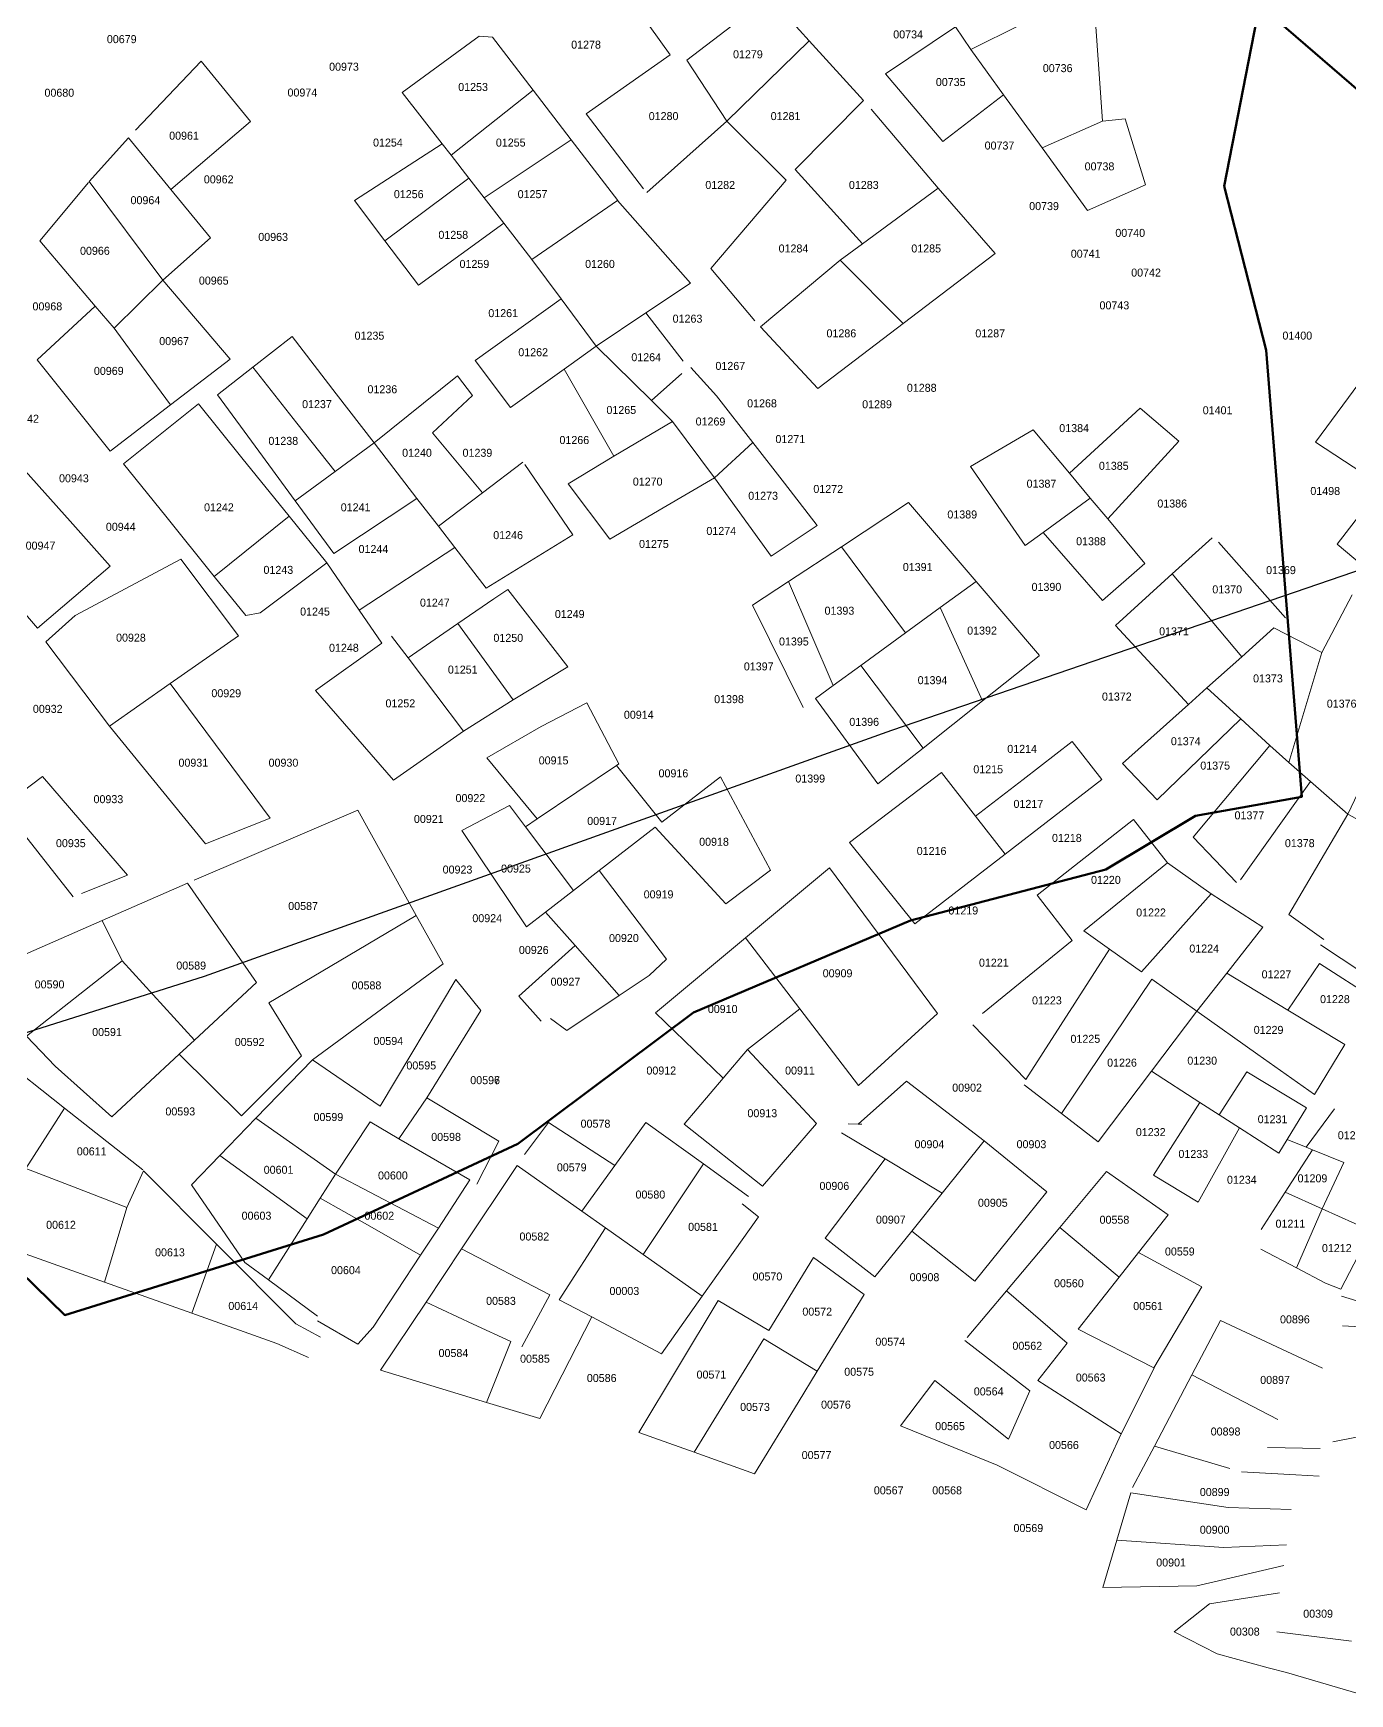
# Model space of a CAD drawing. Header units: metres. Extents: x 245232 to 248406, y 1633796 to 1637634.
# Drawn here: x 246083.6 to 246330.6, y 1634358.4 to 1634669.8 of the extents above; entities that cross this region are included whole.
import ezdxf
from ezdxf.enums import TextEntityAlignment as Align

# ---------------------------------------------------------------- set-up
doc = ezdxf.new("R2010")
doc.units = ezdxf.units.M
doc.header["$MEASUREMENT"] = 0
doc.layers.add('historique_numero_parcelle', color=7, linetype='Continuous')
doc.layers.add('limites_sections', color=7, linetype='Continuous')
doc.layers.add('Limites_Communes', color=7, linetype='Continuous', lineweight=211, plot=False)
doc.layers.add('LIMITES_PARCELLES', color=7, linetype='Continuous', lineweight=0, true_color=0xffffff)
doc.styles.add('Style-FANCY', font='FANCY.shx')

msp = doc.modelspace()

# ---------------------------------------------------------------- linework, layer by layer
at = {"layer": 'Limites_Communes', "color": 210, "lineweight": 80, "flags": 128}
msp.add_lwpolyline([(246351.387, 1634642.522), (246313.684, 1634675.066), (246307.052, 1634641.1), (246314.9, 1634610.38), (246321.576, 1634526.612), (246301.661, 1634523.022), (246284.833, 1634512.968), (246248.215, 1634503.443), (246207.469, 1634486.192), (246174.555, 1634461.533), (246138.047, 1634444.527), (246089.545, 1634429.436), (246044.675, 1634473.258), (246026.65, 1634503.993), (245985.976, 1634566.262), (245932.561, 1634508.099)], dxfattribs=at)
at = {"layer": 'limites_parcelles'}
for p, q in [((246203.117, 1634665.729), (246192.178, 1634680.963)), ((246282.494, 1634678.064), (246284.213, 1634653.326)), ((246221.768, 1634676.561), (246229.205, 1634668.37)), ((246259.508, 1634666.728), (246278.135, 1634676.041)), ((246214.671, 1634671.139), (246206.248, 1634664.704)), ((246243.516, 1634662.178), (246256.603, 1634670.962)), ((246259.508, 1634666.728), (246256.603, 1634670.962)), ((246152.866, 1634658.669), (246167.267, 1634669.201)), ((246167.267, 1634669.201), (246169.781, 1634669.069)), ((246169.781, 1634669.069), (246177.403, 1634659.131)), ((246229.205, 1634668.37), (246213.709, 1634653.274)), ((246239.374, 1634657.169), (246229.205, 1634668.37)), ((246102.841, 1634651.606), (246115.144, 1634664.571)), ((246115.144, 1634664.571), (246124.403, 1634653.241)), ((246187.381, 1634654.66), (246203.117, 1634665.729)), ((246206.248, 1634664.704), (246213.709, 1634653.274)), ((246265.663, 1634658.254), (246259.508, 1634666.728)), ((246254.226, 1634649.476), (246243.516, 1634662.178)), ((246160.359, 1634649.029), (246152.866, 1634658.669)), ((246162.002, 1634646.915), (246177.403, 1634659.131)), ((246177.403, 1634659.131), (246184.552, 1634649.808)), ((246265.663, 1634658.254), (246254.226, 1634649.476)), ((246272.915, 1634648.269), (246265.663, 1634658.254)), ((246226.568, 1634644.225), (246239.374, 1634657.169)), ((246240.822, 1634655.575), (246253.389, 1634640.758)), ((246124.403, 1634653.241), (246109.419, 1634640.502)), ((246198.091, 1634640.626), (246187.381, 1634654.66)), ((246213.709, 1634653.274), (246198.701, 1634639.904)), ((246224.88, 1634642.246), (246213.709, 1634653.274)), ((246284.213, 1634653.326), (246272.915, 1634648.269)), ((246284.213, 1634653.326), (246288.447, 1634653.723)), ((246288.447, 1634653.723), (246292.275, 1634641.355)), ((246094.103, 1634641.955), (246101.515, 1634650.142)), ((246101.515, 1634650.142), (246109.419, 1634640.502)), ((246143.913, 1634638.393), (246160.359, 1634649.029)), ((246162.002, 1634646.915), (246160.359, 1634649.029)), ((246168.201, 1634638.94), (246184.552, 1634649.808)), ((246184.552, 1634649.808), (246193.273, 1634638.438)), ((246165.363, 1634642.591), (246162.002, 1634646.915)), ((246281.416, 1634636.565), (246272.915, 1634648.269)), ((246149.599, 1634630.856), (246165.363, 1634642.591)), ((246168.201, 1634638.94), (246165.363, 1634642.591)), ((246239.184, 1634630.325), (246226.568, 1634644.225)), ((246084.844, 1634630.829), (246093.978, 1634641.816)), ((246107.928, 1634623.482), (246094.103, 1634641.955)), ((246109.419, 1634640.502), (246116.884, 1634631.397)), ((246210.738, 1634625.658), (246224.88, 1634642.246)), ((246239.184, 1634630.325), (246253.389, 1634640.758)), ((246253.389, 1634640.758), (246264.092, 1634628.482)), ((246292.275, 1634641.355), (246281.416, 1634636.565)), ((246149.599, 1634630.856), (246143.913, 1634638.393)), ((246171.898, 1634634.184), (246168.201, 1634638.94)), ((246193.23, 1634638.408), (246177.183, 1634627.384)), ((246193.273, 1634638.438), (246193.23, 1634638.408)), ((246193.23, 1634638.408), (246206.938, 1634622.937)), ((246171.898, 1634634.184), (246155.872, 1634622.542)), ((246177.183, 1634627.384), (246171.898, 1634634.184)), ((246095.252, 1634618.638), (246084.844, 1634630.829)), ((246116.884, 1634631.397), (246107.928, 1634623.482)), ((246155.872, 1634622.542), (246149.599, 1634630.856)), ((246234.981, 1634627.239), (246239.184, 1634630.325)), ((246182.677, 1634619.959), (246177.183, 1634627.384)), ((246220.036, 1634614.761), (246234.981, 1634627.239)), ((246246.814, 1634615.347), (246234.981, 1634627.239)), ((246264.092, 1634628.482), (246246.814, 1634615.347)), ((246218.993, 1634615.887), (246210.738, 1634625.658)), ((246107.928, 1634623.482), (246098.8, 1634614.486)), ((246107.928, 1634623.482), (246120.591, 1634608.692)), ((246206.938, 1634622.937), (246198.558, 1634617.344)), ((246084.343, 1634608.562), (246095.252, 1634618.638)), ((246098.8, 1634614.486), (246095.252, 1634618.638)), ((246166.53, 1634608.416), (246182.677, 1634619.959)), ((246189.222, 1634611.112), (246182.677, 1634619.959)), ((246102.217, 1634609.839), (246098.8, 1634614.486)), ((246198.558, 1634617.344), (246189.222, 1634611.112)), ((246198.558, 1634617.344), (246205.524, 1634608.318)), ((246230.779, 1634603.158), (246220.036, 1634614.761)), ((246246.814, 1634615.347), (246239.18, 1634609.545)), ((246124.792, 1634607.17), (246132.17, 1634612.948)), ((246132.17, 1634612.948), (246140.46, 1634602.2)), ((246090.878, 1634600.403), (246084.343, 1634608.562)), ((246109.385, 1634600.091), (246102.217, 1634609.839)), ((246120.591, 1634608.692), (246109.385, 1634600.091)), ((246173.185, 1634599.597), (246166.53, 1634608.416)), ((246189.222, 1634611.112), (246184.113, 1634607.444)), ((246189.222, 1634611.112), (246199.579, 1634600.891)), ((246239.18, 1634609.545), (246230.779, 1634603.158)), ((246118.187, 1634601.997), (246124.792, 1634607.17)), ((246133.073, 1634596.698), (246124.792, 1634607.17)), ((246147.574, 1634592.977), (246163.218, 1634605.522)), ((246163.218, 1634605.522), (246166.016, 1634601.846)), ((246183.221, 1634606.803), (246173.185, 1634599.597)), ((246184.113, 1634607.444), (246183.221, 1634606.803)), ((246192.529, 1634590.475), (246183.221, 1634606.803)), ((246205.292, 1634605.973), (246199.579, 1634600.891)), ((246206.976, 1634607.132), (246211.8, 1634601.788)), ((246324.162, 1634593.082), (246333.377, 1634605.552)), ((246125.959, 1634591.399), (246118.187, 1634601.997)), ((246140.46, 1634602.2), (246147.574, 1634592.977)), ((246098.079, 1634591.413), (246090.878, 1634600.403)), ((246109.385, 1634600.091), (246098.079, 1634591.413)), ((246100.592, 1634589.032), (246114.615, 1634600.277)), ((246114.615, 1634600.277), (246122.776, 1634590.188)), ((246166.016, 1634601.846), (246158.494, 1634594.849)), ((246199.579, 1634600.891), (246203.567, 1634596.955)), ((246211.8, 1634601.788), (246218.616, 1634593.027)), ((246278.017, 1634587.29), (246291.248, 1634599.466)), ((246291.248, 1634599.466), (246298.507, 1634593.268)), ((246140.257, 1634587.613), (246133.073, 1634596.698)), ((246192.529, 1634590.475), (246203.567, 1634596.955)), ((246203.567, 1634596.955), (246211.447, 1634586.427)), ((246147.574, 1634592.977), (246140.257, 1634587.613)), ((246155.595, 1634582.576), (246147.574, 1634592.977)), ((246158.494, 1634594.849), (246167.912, 1634583.619)), ((246211.447, 1634586.427), (246218.616, 1634593.027)), ((246218.616, 1634593.027), (246224.53, 1634585.423)), ((246259.42, 1634588.53), (246271.228, 1634595.418)), ((246271.228, 1634595.418), (246278.017, 1634587.29)), ((246298.507, 1634593.268), (246285.181, 1634578.712)), ((246336.641, 1634584.939), (246324.162, 1634593.082)), ((246122.776, 1634590.188), (246131.641, 1634579.228)), ((246132.764, 1634582.119), (246125.959, 1634591.399)), ((246183.996, 1634585.268), (246192.529, 1634590.475)), ((246082.119, 1634587.709), (246090.534, 1634578.273)), ((246108.497, 1634579.208), (246100.592, 1634589.032)), ((246132.764, 1634582.119), (246140.257, 1634587.613)), ((246167.912, 1634583.619), (246175.495, 1634589.387)), ((246175.866, 1634588.9), (246184.864, 1634575.718)), ((246211.447, 1634586.427), (246201.799, 1634580.766)), ((246222.027, 1634571.718), (246211.447, 1634586.427)), ((246269.7, 1634573.711), (246259.42, 1634588.53)), ((246281.919, 1634582.619), (246278.017, 1634587.29)), ((246159.642, 1634577.33), (246167.912, 1634583.619)), ((246191.814, 1634574.907), (246183.996, 1634585.268)), ((246224.53, 1634585.423), (246230.701, 1634577.491)), ((246328.252, 1634573.976), (246336.641, 1634584.939)), ((246140.015, 1634572.231), (246132.764, 1634582.119)), ((246155.595, 1634582.576), (246140.015, 1634572.231)), ((246159.642, 1634577.33), (246155.595, 1634582.576)), ((246201.799, 1634580.766), (246191.814, 1634574.907)), ((246235.246, 1634573.501), (246247.838, 1634581.774)), ((246247.838, 1634581.774), (246260.485, 1634566.992)), ((246281.919, 1634582.619), (246273.087, 1634576.18)), ((246285.181, 1634578.712), (246281.919, 1634582.619)), ((246090.534, 1634578.273), (246098.036, 1634569.86)), ((246117.562, 1634567.943), (246108.497, 1634579.208)), ((246117.562, 1634567.943), (246131.641, 1634579.228)), ((246131.641, 1634579.228), (246138.692, 1634570.511)), ((246162.719, 1634573.34), (246159.642, 1634577.33)), ((246230.701, 1634577.491), (246222.027, 1634571.718)), ((246285.181, 1634578.712), (246292.167, 1634570.349)), ((246084.45, 1634558.227), (246068.658, 1634576.63)), ((246184.864, 1634575.718), (246168.584, 1634565.736)), ((246273.087, 1634576.18), (246269.7, 1634573.711)), ((246284.234, 1634563.429), (246273.087, 1634576.18)), ((246297.288, 1634568.403), (246304.772, 1634575.194)), ((246305.936, 1634574.348), (246318.525, 1634560.201)), ((246340.013, 1634564.083), (246328.252, 1634573.976)), ((246091.508, 1634560.589), (246111.301, 1634571.189)), ((246111.301, 1634571.189), (246122.136, 1634556.775)), ((246144.757, 1634561.636), (246162.719, 1634573.34)), ((246168.584, 1634565.736), (246162.719, 1634573.34)), ((246225.302, 1634566.968), (246235.246, 1634573.501)), ((246247.228, 1634557.328), (246235.246, 1634573.501)), ((246098.036, 1634569.86), (246084.45, 1634558.227)), ((246123.479, 1634560.589), (246117.562, 1634567.943)), ((246138.692, 1634570.511), (246126.215, 1634561.106)), ((246144.757, 1634561.636), (246138.692, 1634570.511)), ((246292.167, 1634570.349), (246284.234, 1634563.429)), ((246286.662, 1634558.759), (246297.288, 1634568.403)), ((246297.288, 1634568.403), (246310.344, 1634552.887)), ((246170.039, 1634563.752), (246172.685, 1634565.472)), ((246172.685, 1634565.472), (246183.926, 1634551.006)), ((246218.547, 1634562.53), (246225.302, 1634566.968)), ((246233.693, 1634547.46), (246225.302, 1634566.968)), ((246260.485, 1634566.992), (246253.781, 1634562.105)), ((246260.485, 1634566.992), (246272.38, 1634553.089)), ((246149.001, 1634555.425), (246144.757, 1634561.636)), ((246163.292, 1634559.122), (246170.039, 1634563.752)), ((246228.037, 1634543.337), (246218.547, 1634562.53)), ((246253.781, 1634562.105), (246247.228, 1634557.328)), ((246261.725, 1634544.627), (246253.781, 1634562.105)), ((246325.331, 1634553.697), (246331.018, 1634564.505)), ((246086.022, 1634555.649), (246091.508, 1634560.589)), ((246126.215, 1634561.106), (246123.479, 1634560.589)), ((246163.292, 1634559.122), (246153.948, 1634552.67)), ((246173.65, 1634544.808), (246163.292, 1634559.122)), ((246300.339, 1634543.942), (246286.662, 1634558.759)), ((246097.909, 1634539.886), (246086.022, 1634555.649)), ((246122.136, 1634556.775), (246109.315, 1634547.837)), ((246136.576, 1634546.566), (246149.001, 1634555.425)), ((246153.948, 1634552.67), (246150.863, 1634556.753)), ((246247.228, 1634557.328), (246238.865, 1634551.231)), ((246310.344, 1634552.887), (246316.362, 1634558.267)), ((246316.362, 1634558.267), (246325.331, 1634553.697)), ((246164.357, 1634538.893), (246153.948, 1634552.67)), ((246272.334, 1634553.049), (246261.725, 1634544.627)), ((246310.344, 1634552.887), (246303.786, 1634547.024)), ((246325.331, 1634553.697), (246319.14, 1634533.059)), ((246183.926, 1634551.006), (246173.659, 1634544.795)), ((246238.865, 1634551.231), (246233.693, 1634547.46)), ((246250.56, 1634535.763), (246238.865, 1634551.231)), ((246097.909, 1634539.886), (246109.315, 1634547.837)), ((246109.315, 1634547.837), (246119.444, 1634534.237)), ((246151.232, 1634529.763), (246136.576, 1634546.566)), ((246230.382, 1634545.047), (246233.693, 1634547.46)), ((246303.786, 1634547.024), (246300.339, 1634543.942)), ((246310.16, 1634541.227), (246303.786, 1634547.024)), ((246173.65, 1634544.808), (246164.357, 1634538.893)), ((246173.659, 1634544.795), (246173.65, 1634544.808)), ((246178.935, 1634539.819), (246187.465, 1634544.261)), ((246187.465, 1634544.261), (246193.468, 1634532.82)), ((246242.087, 1634529.036), (246230.382, 1634545.047)), ((246261.725, 1634544.627), (246250.56, 1634535.763)), ((246287.944, 1634532.861), (246300.339, 1634543.942)), ((246115.959, 1634517.783), (246097.909, 1634539.886)), ((246168.694, 1634533.911), (246178.935, 1634539.819)), ((246310.16, 1634541.227), (246294.489, 1634526.024)), ((246315.625, 1634536.257), (246310.16, 1634541.227)), ((246164.357, 1634538.893), (246151.232, 1634529.763)), ((246269.337, 1634529.883), (246278.531, 1634536.954)), ((246278.531, 1634536.954), (246284.092, 1634529.888)), ((246119.444, 1634534.237), (246128.081, 1634522.638)), ((246178.151, 1634522.487), (246168.694, 1634533.911)), ((246250.56, 1634535.763), (246242.087, 1634529.036)), ((246301.188, 1634519.027), (246315.625, 1634536.257)), ((246319.14, 1634533.059), (246315.625, 1634536.257)), ((246077.882, 1634524.74), (246085.389, 1634530.417)), ((246085.389, 1634530.417), (246101.321, 1634511.92)), ((246178.151, 1634522.487), (246193.016, 1634532.515)), ((246193.468, 1634532.82), (246193.016, 1634532.515)), ((246193.016, 1634532.515), (246201.575, 1634521.885)), ((246201.575, 1634521.885), (246212.557, 1634530.378)), ((246212.557, 1634530.378), (246221.93, 1634512.832)), ((246236.721, 1634518.044), (246253.988, 1634531.188)), ((246253.988, 1634531.188), (246260.376, 1634522.992)), ((246294.489, 1634526.024), (246287.944, 1634532.861)), ((246319.14, 1634533.059), (246323.211, 1634529.511)), ((246260.376, 1634522.992), (246269.337, 1634529.883)), ((246284.092, 1634529.888), (246265.928, 1634515.87)), ((246323.211, 1634529.511), (246310.063, 1634511.059)), ((246330.252, 1634523.375), (246323.211, 1634529.511)), ((246333.384, 1634529.899), (246330.252, 1634523.375)), ((246091.126, 1634507.864), (246077.882, 1634524.74)), ((246113.839, 1634510.972), (246144.513, 1634524.116)), ((246144.513, 1634524.116), (246155.48, 1634504.357)), ((246164.053, 1634520.306), (246172.94, 1634524.961)), ((246172.94, 1634524.961), (246175.945, 1634520.999)), ((246128.081, 1634522.638), (246115.959, 1634517.783)), ((246175.945, 1634520.999), (246178.151, 1634522.487)), ((246175.945, 1634520.999), (246184.998, 1634509.066)), ((246260.376, 1634522.992), (246265.928, 1634515.87)), ((246271.938, 1634508.158), (246290.019, 1634522.357)), ((246290.019, 1634522.357), (246296.411, 1634514.234)), ((246319.153, 1634504.549), (246330.252, 1634523.375)), ((246330.252, 1634523.375), (246347.637, 1634513.843)), ((246176.178, 1634502.245), (246164.053, 1634520.306)), ((246200.319, 1634520.914), (246189.816, 1634512.792)), ((246213.562, 1634506.521), (246200.319, 1634520.914)), ((246248.997, 1634502.804), (246236.721, 1634518.044)), ((246309.322, 1634510.53), (246301.188, 1634519.027)), ((246265.928, 1634515.87), (246248.997, 1634502.804)), ((246101.321, 1634511.92), (246092.699, 1634508.466)), ((246184.998, 1634509.066), (246189.816, 1634512.792)), ((246189.816, 1634512.792), (246202.432, 1634496.142)), ((246221.93, 1634512.832), (246213.562, 1634506.521)), ((246217.261, 1634500.172), (246233.016, 1634513.282)), ((246233.016, 1634513.282), (246243.391, 1634499.267)), ((246296.411, 1634514.234), (246280.718, 1634501.46)), ((246296.411, 1634514.234), (246304.56, 1634508.413)), ((246096.566, 1634503.414), (246112.563, 1634510.414)), ((246112.563, 1634510.414), (246125.486, 1634491.77)), ((246179.745, 1634505.004), (246184.998, 1634509.066)), ((246278.541, 1634499.687), (246271.938, 1634508.158)), ((246291.504, 1634493.808), (246304.56, 1634508.413)), ((246304.56, 1634508.413), (246314.279, 1634502.18)), ((246082.204, 1634497.129), (246096.566, 1634503.414)), ((246096.566, 1634503.414), (246100.316, 1634495.885)), ((246155.48, 1634504.357), (246142.714, 1634496.795)), ((246160.52, 1634495.277), (246155.48, 1634504.357)), ((246179.745, 1634505.004), (246176.178, 1634502.245)), ((246185.295, 1634498.73), (246179.745, 1634505.004)), ((246325.727, 1634499.841), (246319.153, 1634504.549)), ((246200.351, 1634486.101), (246217.261, 1634500.172)), ((246217.261, 1634500.172), (246227.438, 1634486.849)), ((246243.391, 1634499.267), (246253.231, 1634485.977)), ((246261.697, 1634485.977), (246278.541, 1634499.687)), ((246280.718, 1634501.46), (246285.503, 1634498.065)), ((246314.279, 1634502.18), (246307.518, 1634493.568)), ((246142.714, 1634496.795), (246127.826, 1634487.976)), ((246174.741, 1634489.246), (246185.295, 1634498.73)), ((246185.295, 1634498.73), (246193.566, 1634489.38)), ((246202.432, 1634496.142), (246199.176, 1634493.12)), ((246285.503, 1634498.065), (246269.846, 1634473.594)), ((246285.503, 1634498.065), (246291.504, 1634493.808)), ((246336.945, 1634491.057), (246325.092, 1634498.888)), ((246082.337, 1634481.718), (246100.316, 1634495.885)), ((246100.316, 1634495.885), (246113.872, 1634481.013)), ((246148.028, 1634486.111), (246160.52, 1634495.277)), ((246199.176, 1634493.12), (246193.566, 1634489.38)), ((246307.518, 1634493.568), (246301.91, 1634486.426)), ((246307.518, 1634493.568), (246318.985, 1634486.616)), ((246318.985, 1634486.616), (246324.894, 1634495.371)), ((246324.894, 1634495.371), (246335.252, 1634488.728)), ((246125.486, 1634491.77), (246113.872, 1634481.013)), ((246148.735, 1634468.58), (246162.872, 1634492.376)), ((246162.872, 1634492.376), (246167.614, 1634486.526)), ((246276.513, 1634467.257), (246293.43, 1634492.442)), ((246293.43, 1634492.442), (246301.91, 1634486.426)), ((246127.826, 1634487.976), (246133.93, 1634478.079)), ((246178.935, 1634484.521), (246174.741, 1634489.246)), ((246193.566, 1634489.38), (246183.698, 1634482.802)), ((246227.438, 1634486.849), (246217.632, 1634479.216)), ((246238.413, 1634472.479), (246227.438, 1634486.849)), ((246136.035, 1634477.311), (246148.028, 1634486.111)), ((246167.614, 1634486.526), (246157.466, 1634470.168)), ((246183.698, 1634482.802), (246180.655, 1634485.05)), ((246213.08, 1634473.862), (246200.351, 1634486.101)), ((246253.231, 1634485.977), (246238.413, 1634472.479)), ((246269.846, 1634473.594), (246259.898, 1634483.86)), ((246293.38, 1634475.152), (246301.91, 1634486.426)), ((246313.367, 1634478.299), (246301.91, 1634486.426)), ((246318.985, 1634486.616), (246329.642, 1634480.156)), ((246087.76, 1634476.094), (246082.337, 1634481.718)), ((246113.872, 1634481.013), (246111.024, 1634478.375)), ((246076.383, 1634478.608), (246089.495, 1634468.243)), ((246111.024, 1634478.375), (246098.352, 1634466.639)), ((246122.701, 1634466.785), (246111.024, 1634478.375)), ((246133.93, 1634478.079), (246122.701, 1634466.785)), ((246217.632, 1634479.216), (246213.08, 1634473.862)), ((246217.632, 1634479.216), (246230.58, 1634465.344)), ((246323.948, 1634470.793), (246313.367, 1634478.299)), ((246329.642, 1634480.156), (246323.948, 1634470.793)), ((246098.352, 1634466.639), (246087.76, 1634476.094)), ((246125.385, 1634466.334), (246136.035, 1634477.311)), ((246136.035, 1634477.311), (246148.735, 1634468.58)), ((246293.38, 1634475.152), (246283.393, 1634461.952)), ((246302.464, 1634469.319), (246293.38, 1634475.152)), ((246306.085, 1634466.993), (246311.265, 1634475.035)), ((246311.265, 1634475.035), (246322.442, 1634468.315)), ((246205.748, 1634465.239), (246213.08, 1634473.862)), ((246238.351, 1634465.262), (246247.41, 1634473.303)), ((246247.41, 1634473.303), (246261.99, 1634462.098)), ((246276.513, 1634467.257), (246269.529, 1634472.641)), ((246082.252, 1634456.93), (246089.495, 1634468.243)), ((246089.495, 1634468.243), (246104.164, 1634456.647)), ((246152.232, 1634462.513), (246157.466, 1634470.168)), ((246157.466, 1634470.168), (246170.95, 1634462.077)), ((246293.791, 1634455.662), (246302.464, 1634469.319)), ((246306.085, 1634466.993), (246302.464, 1634469.319)), ((246322.442, 1634468.315), (246318.818, 1634462.357)), ((246322.434, 1634460.895), (246327.716, 1634468.12)), ((246118.648, 1634459.39), (246125.385, 1634466.334)), ((246140.321, 1634455.88), (246125.385, 1634466.334)), ((246140.321, 1634455.88), (246146.801, 1634465.661)), ((246146.801, 1634465.661), (246152.232, 1634462.513)), ((246175.76, 1634459.518), (246180.262, 1634465.549)), ((246180.262, 1634465.549), (246192.709, 1634457.473)), ((246192.709, 1634457.473), (246198.521, 1634465.571)), ((246198.521, 1634465.571), (246209.342, 1634457.768)), ((246220.422, 1634453.591), (246205.748, 1634465.239)), ((246230.58, 1634465.344), (246220.422, 1634453.591)), ((246236.51, 1634465.282), (246238.351, 1634465.262)), ((246238.351, 1634465.262), (246239.054, 1634465.255)), ((246283.393, 1634461.952), (246276.513, 1634467.257)), ((246306.085, 1634466.993), (246309.919, 1634464.532)), ((246152.232, 1634462.513), (246165.547, 1634454.795)), ((246170.95, 1634462.077), (246166.87, 1634454.002)), ((246243.413, 1634458.731), (246235.255, 1634463.614)), ((246261.99, 1634462.098), (246254.131, 1634452.316)), ((246261.99, 1634462.098), (246273.756, 1634452.53)), ((246309.919, 1634464.532), (246302.151, 1634450.605)), ((246317.27, 1634459.811), (246309.919, 1634464.532)), ((246318.818, 1634462.357), (246317.27, 1634459.811)), ((246318.818, 1634462.357), (246322.434, 1634460.895)), ((246113.292, 1634453.869), (246118.648, 1634459.39)), ((246118.648, 1634459.39), (246135.015, 1634447.516)), ((246232.196, 1634443.887), (246243.413, 1634458.731)), ((246254.131, 1634452.316), (246243.413, 1634458.731)), ((246318.473, 1634452.467), (246323.607, 1634460.421)), ((246322.434, 1634460.895), (246323.607, 1634460.421)), ((246323.607, 1634460.421), (246329.484, 1634458.045)), ((246091.968, 1634453.193), (246082.252, 1634456.93)), ((246101.215, 1634449.636), (246104.327, 1634456.483)), ((246104.327, 1634456.483), (246118.035, 1634442.713)), ((246137.446, 1634451.349), (246140.321, 1634455.88)), ((246140.321, 1634455.88), (246159.629, 1634445.766)), ((246163.963, 1634441.845), (246174.403, 1634457.485)), ((246174.403, 1634457.485), (246186.559, 1634448.904)), ((246186.559, 1634448.904), (246192.709, 1634457.473)), ((246198.032, 1634440.805), (246209.342, 1634457.768)), ((246209.342, 1634457.768), (246217.776, 1634451.686)), ((246276.175, 1634445.862), (246284.981, 1634456.343)), ((246284.981, 1634456.343), (246296.501, 1634448.211)), ((246302.151, 1634450.605), (246293.791, 1634455.662)), ((246329.484, 1634458.045), (246325.442, 1634449.352)), ((246101.215, 1634449.636), (246091.968, 1634453.193)), ((246123.346, 1634439.317), (246113.292, 1634453.869)), ((246165.547, 1634454.795), (246159.629, 1634445.766)), ((246273.756, 1634452.53), (246266.5, 1634443.535)), ((246313.958, 1634445.471), (246318.473, 1634452.467)), ((246318.473, 1634452.467), (246325.442, 1634449.352)), ((246101.215, 1634449.636), (246097, 1634435.632)), ((246135.015, 1634447.516), (246137.446, 1634451.349)), ((246146.321, 1634446.335), (246137.446, 1634451.349)), ((246216.612, 1634450.311), (246219.689, 1634447.834)), ((246248.417, 1634445.203), (246254.131, 1634452.316)), ((246325.442, 1634449.352), (246320.578, 1634438.298)), ((246334.614, 1634445.252), (246325.442, 1634449.352)), ((246127.752, 1634436.067), (246135.015, 1634447.516)), ((246156.305, 1634440.695), (246146.321, 1634446.335)), ((246190.999, 1634445.77), (246186.559, 1634448.904)), ((246219.689, 1634447.834), (246209.14, 1634432.963)), ((246296.501, 1634448.211), (246290.976, 1634441.194)), ((246159.629, 1634445.766), (246156.305, 1634440.695)), ((246190.999, 1634445.77), (246182.263, 1634432.323)), ((246198.032, 1634440.805), (246190.999, 1634445.77)), ((246241.524, 1634436.624), (246232.196, 1634443.887)), ((246248.417, 1634445.203), (246241.524, 1634436.624)), ((246260.279, 1634435.821), (246248.417, 1634445.203)), ((246266.5, 1634443.535), (246260.279, 1634435.821)), ((246266.18, 1634433.966), (246276.175, 1634445.862)), ((246287.33, 1634436.563), (246276.175, 1634445.862)), ((246334.614, 1634445.252), (246328.907, 1634434.279)), ((246086.484, 1634439.385), (246077.741, 1634442.505)), ((246113.387, 1634429.783), (246118.035, 1634442.713)), ((246118.035, 1634442.713), (246132.871, 1634427.808)), ((246156.305, 1634440.695), (246147.423, 1634427.146)), ((246157.316, 1634431.888), (246163.963, 1634441.845)), ((246180.533, 1634433.223), (246163.963, 1634441.845)), ((246209.14, 1634432.963), (246198.032, 1634440.805)), ((246221.644, 1634426.574), (246230.017, 1634440.214)), ((246230.017, 1634440.214), (246239.497, 1634433.308)), ((246290.976, 1634441.194), (246287.33, 1634436.563)), ((246290.976, 1634441.194), (246302.817, 1634434.76)), ((246320.578, 1634438.298), (246313.878, 1634441.794)), ((246097, 1634435.632), (246086.484, 1634439.385)), ((246127.752, 1634436.067), (246123.346, 1634439.317)), ((246326.049, 1634435.444), (246320.578, 1634438.298)), ((246113.387, 1634429.783), (246097, 1634435.632)), ((246136.972, 1634429.263), (246127.752, 1634436.067)), ((246258.84, 1634425.228), (246266.18, 1634433.966)), ((246266.18, 1634433.966), (246277.573, 1634424.17)), ((246287.33, 1634436.563), (246279.62, 1634426.771)), ((246302.817, 1634434.76), (246293.811, 1634419.543)), ((246328.907, 1634434.279), (246326.049, 1634435.444)), ((246148.773, 1634419.09), (246157.316, 1634431.888)), ((246166.165, 1634427.762), (246157.316, 1634431.888)), ((246175.278, 1634423.512), (246180.533, 1634433.223)), ((246182.263, 1634432.323), (246188.387, 1634429.099)), ((246197.245, 1634407.448), (246212.115, 1634432.143)), ((246209.14, 1634432.963), (246201.503, 1634422.196)), ((246212.115, 1634432.143), (246221.644, 1634426.574)), ((246239.497, 1634433.308), (246230.713, 1634418.935)), ((246335.574, 1634430.999), (246329.025, 1634433.004)), ((246129.299, 1634424.104), (246113.387, 1634429.783)), ((246132.871, 1634427.808), (246137.502, 1634425.294)), ((246144.513, 1634423.971), (246136.972, 1634428.337)), ((246173.192, 1634424.485), (246166.165, 1634427.762)), ((246188.387, 1634429.099), (246178.677, 1634410.035)), ((246201.503, 1634422.196), (246188.387, 1634429.099)), ((246300.985, 1634418.238), (246306.348, 1634428.407)), ((246306.348, 1634428.407), (246325.503, 1634419.504)), ((246147.423, 1634427.146), (246144.513, 1634423.971)), ((246168.65, 1634413.071), (246173.192, 1634424.485)), ((246207.624, 1634403.735), (246220.654, 1634424.962)), ((246220.654, 1634424.962), (246230.713, 1634418.935)), ((246270.562, 1634415.266), (246258.403, 1634424.65)), ((246279.62, 1634426.771), (246293.811, 1634419.543)), ((246329.211, 1634427.427), (246334.807, 1634427.091)), ((246135.253, 1634421.458), (246129.299, 1634424.104)), ((246277.573, 1634424.17), (246272.079, 1634417.193)), ((246159.655, 1634415.795), (246148.773, 1634419.09)), ((246230.713, 1634418.935), (246227.135, 1634413.08)), ((246293.87, 1634419.513), (246287.695, 1634407.161)), ((246293.811, 1634419.543), (246293.87, 1634419.513)), ((246293.939, 1634404.877), (246300.985, 1634418.238)), ((246317.076, 1634409.869), (246300.985, 1634418.238)), ((246168.65, 1634413.071), (246159.655, 1634415.795)), ((246246.339, 1634408.673), (246252.78, 1634417.203)), ((246252.78, 1634417.203), (246266.559, 1634406.176)), ((246266.559, 1634406.176), (246270.562, 1634415.266)), ((246272.079, 1634417.193), (246287.695, 1634407.161)), ((246178.677, 1634410.035), (246168.65, 1634413.071)), ((246227.135, 1634413.08), (246218.947, 1634399.684)), ((246207.624, 1634403.735), (246197.245, 1634407.448)), ((246252.921, 1634405.998), (246246.339, 1634408.673)), ((246264.423, 1634401.324), (246252.921, 1634405.998)), ((246287.697, 1634407.16), (246281.112, 1634392.936)), ((246287.695, 1634407.161), (246287.697, 1634407.16)), ((246342.198, 1634408.572), (246327.419, 1634405.671)), ((246218.947, 1634399.684), (246207.624, 1634403.735)), ((246289.841, 1634397.105), (246293.939, 1634404.877)), ((246308.121, 1634400.659), (246293.939, 1634404.877)), ((246325.017, 1634404.406), (246315.171, 1634404.63)), ((246281.112, 1634392.936), (246264.423, 1634401.324)), ((246320.478, 1634399.478), (246310.25, 1634400.026)), ((246324.834, 1634399.245), (246320.478, 1634399.478)), ((246286.922, 1634387.265), (246289.541, 1634396.093)), ((246289.541, 1634396.093), (246307.795, 1634393.362)), ((246307.795, 1634393.362), (246319.613, 1634392.978)), ((246284.285, 1634378.373), (246286.922, 1634387.265)), ((246306.978, 1634385.867), (246286.922, 1634387.265)), ((246318.729, 1634386.343), (246306.978, 1634385.867)), ((246318.218, 1634382.508), (246305.151, 1634379.45)), ((246301.906, 1634378.69), (246284.285, 1634378.373)), ((246305.151, 1634379.45), (246301.906, 1634378.69)), ((246297.654, 1634370.023), (246304.269, 1634375.314)), ((246304.269, 1634375.314), (246317.427, 1634377.357)), ((246305.698, 1634365.895), (246297.654, 1634370.023)), ((246316.917, 1634370.023), (246330.887, 1634368.276)), ((246315.296, 1634363.32), (246305.698, 1634365.895)), ((246318.715, 1634362.403), (246315.296, 1634363.32)), ((246329.331, 1634359.317), (246318.715, 1634362.403)), ((246332.368, 1634358.434), (246329.331, 1634359.317))]:
    msp.add_line(p, q, dxfattribs=at)
at = {"layer": 'limites_sections', "flags": 128}
msp.add_lwpolyline([(246784.729, 1634903.067), (246991.766, 1634872.64), (246999.571, 1634870.253), (247040.85, 1634805.47), (247038.303, 1634801.958), (247032.605, 1634798.171), (247024.941, 1634793.078), (247023.497, 1634792.119), (247016.734, 1634787.625), (247004.114, 1634784.857), (246959.999, 1634775.181), (246935.492, 1634769.805), (246636.542, 1634671.085), (246589.094, 1634657.057), (246244.606, 1634539.052), (246115.696, 1634492.938), (246033.997, 1634467.086), (246033.997, 1634467.086), (246024.022, 1634473.913), (245986.649, 1634482.777), (245971.964, 1634485.396), (245957.986, 1634495.105), (245980.659, 1634459.522), (245859.63, 1634496.913)], dxfattribs=at)

# ---------------------------------------------------------------- texts
at = {"layer": 'historique_numero_parcelle', "style": 'Style-FANCY'}
for s, p in [('00679', (246100.23, 1634668.674)), ('01278', (246187.329, 1634667.643)), ('00734', (246247.743, 1634669.563)), ('00973', (246141.92, 1634663.503)), ('01279', (246217.691, 1634665.836)), ('00735', (246255.732, 1634660.631)), ('00736', (246275.796, 1634663.236)), ('00680', (246088.525, 1634658.626)), ('00974', (246134.117, 1634658.666)), ('01253', (246166.14, 1634659.704)), ('01280', (246201.873, 1634654.246)), ('01281', (246224.751, 1634654.246)), ('00961', (246111.916, 1634650.572)), ('01254', (246150.163, 1634649.284)), ('01255', (246173.199, 1634649.284)), ('00737', (246264.882, 1634648.723)), ('00738', (246283.646, 1634644.816)), ('00962', (246118.418, 1634642.384)), ('00964', (246104.67, 1634638.477)), ('01256', (246154.064, 1634639.609)), ('01257', (246177.287, 1634639.609)), ('01282', (246212.49, 1634641.335)), ('01283', (246239.428, 1634641.335)), ('00739', (246273.242, 1634637.373)), ('00740', (246289.405, 1634632.349)), ('00963', (246128.636, 1634631.592)), ('01258', (246162.424, 1634631.98)), ('01284', (246226.237, 1634629.426)), ('01285', (246251.132, 1634629.426)), ('00966', (246095.196, 1634628.988)), ('01259', (246166.386, 1634626.527)), ('01260', (246189.939, 1634626.527)), ('00741', (246281.045, 1634628.441)), ('00965', (246117.489, 1634623.405)), ('00742', (246292.377, 1634624.906)), ('00968', (246086.278, 1634618.568)), ('01261', (246171.785, 1634617.307)), ('00743', (246286.432, 1634618.766)), ('01263', (246206.36, 1634616.264)), ('00967', (246110.058, 1634612.055)), ('01235', (246146.699, 1634613.077)), ('01286', (246235.221, 1634613.511)), ('01287', (246263.141, 1634613.511)), ('01400', (246320.75, 1634613.09)), ('01262', (246177.412, 1634609.971)), ('01264', (246198.611, 1634609.034)), ('01267', (246214.389, 1634607.406)), ('00969', (246097.797, 1634606.473)), ('01236', (246149.115, 1634603.029)), ('01288', (246250.296, 1634603.303)), ('01237', (246136.853, 1634600.238)), ('01265', (246193.94, 1634599.145)), ('01268', (246220.334, 1634600.388)), ('01289', (246241.909, 1634600.22)), ('01401', (246305.795, 1634599.089)), ('00942', (246081.916, 1634597.5)), ('01269', (246210.673, 1634596.986)), ('01384', (246278.888, 1634595.745)), ('01238', (246130.536, 1634593.353)), ('01266', (246185.128, 1634593.51)), ('01271', (246225.642, 1634593.69)), ('01240', (246155.617, 1634591.12)), ('01239', (246166.95, 1634591.12)), ('01385', (246286.32, 1634588.675)), ('00943', (246091.259, 1634586.336)), ('01270', (246198.889, 1634585.715)), ('01273', (246220.546, 1634583.057)), ('01272', (246232.755, 1634584.333)), ('01387', (246272.758, 1634585.325)), ('01498', (246325.985, 1634583.953)), ('01242', (246118.461, 1634580.887)), ('01241', (246144.099, 1634580.887)), ('01389', (246257.895, 1634579.557)), ('01386', (246297.281, 1634581.604)), ('00944', (246100.043, 1634577.245)), ('01274', (246212.69, 1634576.465)), ('00947', (246084.995, 1634573.71)), ('01246', (246172.709, 1634575.677)), ('01275', (246200.057, 1634574.02)), ('01388', (246282.047, 1634574.533)), ('01244', (246147.443, 1634573.072)), ('01243', (246129.608, 1634569.164)), ('01391', (246249.535, 1634569.695)), ('01369', (246317.681, 1634569.122)), ('01390', (246273.687, 1634565.974)), ('01370', (246307.596, 1634565.507)), ('01245', (246136.481, 1634561.349)), ('01247', (246158.961, 1634563.024)), ('01249', (246184.262, 1634560.884)), ('01393', (246234.858, 1634561.508)), ('01392', (246261.611, 1634557.787)), ('01371', (246297.617, 1634557.639)), ('00928', (246101.956, 1634556.455)), ('01248', (246141.904, 1634554.558)), ('01250', (246172.744, 1634556.419)), ('01395', (246226.312, 1634555.74)), ('01251', (246164.198, 1634550.464)), ('01397', (246219.717, 1634551.065)), ('01394', (246252.322, 1634548.484)), ('01373', (246315.239, 1634548.814)), ('00929', (246119.837, 1634546.036)), ('01372', (246286.894, 1634545.412)), ('00932', (246086.35, 1634543.105)), ('01252', (246152.493, 1634544.138)), ('00914', (246197.215, 1634542)), ('01398', (246214.144, 1634544.925)), ('01376', (246329.067, 1634544.083)), ('01396', (246239.503, 1634540.669)), ('01374', (246299.82, 1634537.039)), ('00931', (246113.66, 1634533.011)), ('00930', (246130.566, 1634533.011)), ('00915', (246181.238, 1634533.441)), ('01214', (246269.131, 1634535.601)), ('00916', (246203.718, 1634531.022)), ('01399', (246229.378, 1634530.039)), ('01215', (246262.762, 1634531.773)), ('01375', (246305.34, 1634532.467)), ('00933', (246097.729, 1634526.173)), ('00922', (246165.632, 1634526.37)), ('01217', (246270.299, 1634525.287)), ('00921', (246157.83, 1634522.463)), ('00917', (246190.341, 1634522.091)), ('01377', (246311.763, 1634523.137)), ('00935', (246090.683, 1634517.926)), ('00918', (246211.335, 1634518.183)), ('01218', (246277.518, 1634518.908)), ('01378', (246321.211, 1634517.927)), ('01216', (246252.146, 1634516.462)), ('00923', (246163.217, 1634512.973)), ('00925', (246174.178, 1634513.159)), ('01220', (246284.843, 1634511.04)), ('00919', (246200.931, 1634508.322)), ('00587', (246134.252, 1634506.141)), ('01219', (246258.091, 1634505.298)), ('01222', (246293.309, 1634504.926)), ('00924', (246168.791, 1634503.856)), ('00920', (246194.429, 1634500.135)), ('00926', (246177.522, 1634497.902)), ('01221', (246263.823, 1634495.516)), ('01224', (246303.282, 1634498.168)), ('00589', (246113.259, 1634494.977)), ('00909', (246234.511, 1634493.529)), ('01227', (246316.844, 1634493.33)), ('00590', (246086.692, 1634491.442)), ('00588', (246146.142, 1634491.256)), ('00927', (246183.467, 1634491.948)), ('00910', (246212.96, 1634486.831)), ('01223', (246273.776, 1634488.446)), ('01228', (246327.805, 1634488.678)), ('01229', (246315.358, 1634482.91)), ('00591', (246097.468, 1634482.51)), ('00592', (246124.22, 1634480.65)), ('00594', (246150.229, 1634480.836)), ('01225', (246280.988, 1634481.236)), ('01226', (246287.862, 1634476.77)), ('01230', (246302.91, 1634477.142)), ('00595', (246156.417, 1634476.248)), ('00596', (246168.398, 1634473.484)), ('00597', (246168.398, 1634473.484)), ('00912', (246201.442, 1634475.294)), ('00911', (246227.451, 1634475.294)), ('00902', (246258.802, 1634472.085)), ('00593', (246111.215, 1634467.625)), ('00913', (246220.391, 1634467.293)), ('00599', (246138.992, 1634466.573)), ('00578', (246189.098, 1634465.332)), ('01231', (246316.101, 1634466.164)), ('00598', (246161.073, 1634462.852)), ('00904', (246251.742, 1634461.479)), ('00903', (246270.878, 1634461.479)), ('01232', (246293.25, 1634463.745)), ('01207', (246331.129, 1634463.16)), ('00611', (246094.595, 1634460.135)), ('01233', (246301.238, 1634459.652)), ('00601', (246129.649, 1634456.685)), ('00600', (246151.094, 1634455.621)), ('00579', (246184.639, 1634457.145)), ('01234', (246310.342, 1634454.814)), ('01209', (246323.592, 1634455.08)), ('00580', (246199.395, 1634452.041)), ('00906', (246233.907, 1634453.664)), ('00905', (246263.632, 1634450.501)), ('00612', (246088.836, 1634446.366)), ('00603', (246125.509, 1634448.072)), ('00602', (246148.546, 1634448.072)), ('00581', (246209.268, 1634445.981)), ('00907', (246244.497, 1634447.337)), ('00558', (246286.446, 1634447.317)), ('01211', (246319.452, 1634446.574)), ('00582', (246177.632, 1634444.173)), ('00613', (246109.272, 1634441.203)), ('00559', (246298.708, 1634441.363)), ('01212', (246328.157, 1634442.002)), ('00604', (246142.283, 1634437.865)), ('00570', (246221.355, 1634436.677)), ('00908', (246250.813, 1634436.545)), ('00003', (246194.514, 1634433.959)), ('00560', (246277.9, 1634435.409)), ('00614', (246123.019, 1634431.155)), ('00583', (246171.369, 1634432.105)), ('00572', (246230.697, 1634430.084)), ('00561', (246292.763, 1634431.129)), ('00896', (246320.295, 1634428.638)), ('00574', (246244.392, 1634424.449)), ('00562', (246270.097, 1634423.687)), ('00584', (246162.451, 1634422.324)), ('00585', (246177.738, 1634421.26)), ('00586', (246190.265, 1634417.645)), ('00571', (246210.845, 1634418.282)), ('00575', (246238.553, 1634418.814)), ('00563', (246281.987, 1634417.732)), ('00564', (246262.852, 1634415.127)), ('00897', (246316.58, 1634417.287)), ('00573', (246219.019, 1634412.222)), ('00576', (246234.2, 1634412.647)), ('00565', (246255.606, 1634408.615)), ('00566', (246276.971, 1634405.08)), ('00898', (246307.291, 1634407.612)), ('00577', (246230.57, 1634403.198)), ('00567', (246244.1, 1634396.579)), ('00568', (246255.061, 1634396.579)), ('00899', (246305.247, 1634396.261)), ('00569', (246270.295, 1634389.508)), ('00900', (246305.247, 1634389.191)), ('00901', (246297.073, 1634383.051)), ('00309', (246324.649, 1634373.446)), ('00308', (246310.901, 1634370.096))]:
    msp.add_text(s, height=1.5, dxfattribs=at).set_placement(p, align=Align.MIDDLE_CENTER)

doc.saveas('drawing.dxf')
